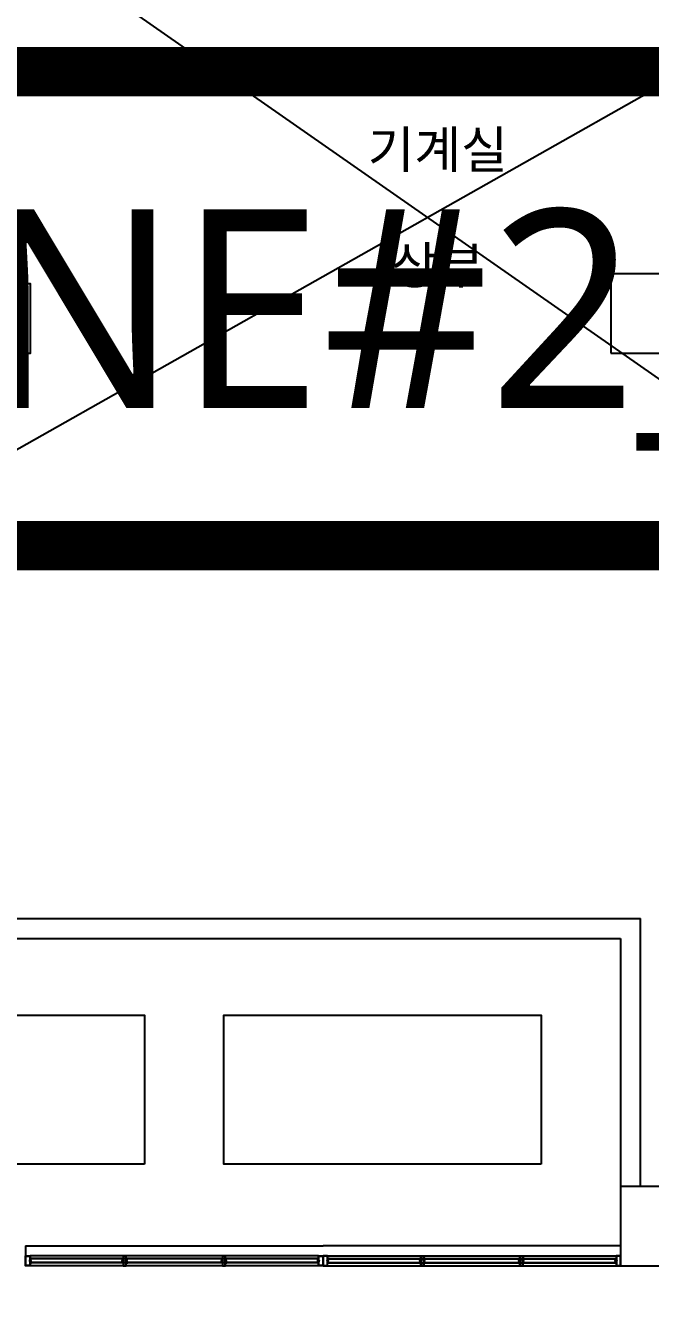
# Model space of a CAD drawing. Header units: millimetres. Extents: x -105683 to 94728, y -31127 to 151123.
# Drawn here: x 61175 to 67475, y 46995 to 59899 of the extents above; entities that cross this region are included whole.
import ezdxf
from ezdxf.enums import TextEntityAlignment as Align

# ---------------------------------------------------------------- set-up
doc = ezdxf.new("R2010")
doc.units = ezdxf.units.MM
doc.linetypes.add('HIDDEN', pattern=[9.525, 6.35, -3.175])
doc.layers.add('e-plan', color=9, linetype='Continuous')
doc.layers.add('구역', color=5, linetype='Continuous')
doc.styles.add('xr_plan$0$USUN', font='malgun_0.ttf')
doc.styles.add('Xref-지하1층$0$USUN', font='malgun_0.ttf')

# ---------------------------------------------------------------- blocks, each defined once
blk = doc.blocks.new('Xref-지하1층')
at = {"layer": 'e-plan'}
for p, q in [((84200, 78600), (56250, 62800)), ((56250, 78600), (83600, 59500)), ((64700, 59500), (64700, 59300)), ((70700, 59500), (70700, 59300)), ((67655, 59400), (64745, 59400)), ((67640, 59372), (64745, 59372)), ((64760, 59372), (64745, 59372)), ((64745, 59372), (64745, 59370)), ((64760, 59372), (64745, 59372)), ((64745, 59372), (64745, 59370)), ((64747, 59370), (64745, 59370)), ((64747, 59370), (64745, 59370)), ((67640, 59368), (64745, 59368)), ((64750, 59371), (64747, 59371)), ((64747, 59371), (64747, 59370)), ((64750, 59371), (64747, 59371)), ((64747, 59371), (64747, 59370)), ((64750, 59329), (64750, 59371)), ((64750, 59329), (64750, 59371)), ((64758, 59371), (64752, 59371)), ((64752, 59329), (64752, 59371)), ((64758, 59371), (64752, 59371)), ((64752, 59329), (64752, 59371)), ((64758, 59368), (64758, 59371)), ((64758, 59368), (64758, 59371)), ((64758, 59368), (64760, 59368)), ((64758, 59368), (64760, 59368)), ((64760, 59368), (64760, 59372)), ((64760, 59368), (64760, 59372)), ((65670, 59368), (65670, 59372)), ((65670, 59372), (65685, 59372)), ((65670, 59368), (65670, 59372)), ((65670, 59372), (65685, 59372)), ((65672, 59368), (65670, 59368)), ((65672, 59368), (65670, 59368)), ((65672, 59371), (65678, 59371)), ((65672, 59368), (65672, 59371)), ((65672, 59371), (65678, 59371)), ((65672, 59368), (65672, 59371)), ((65678, 59329), (65678, 59371)), ((65678, 59329), (65678, 59371)), ((65680, 59371), (65683, 59371)), ((65680, 59329), (65680, 59371)), ((65680, 59371), (65683, 59371)), ((65680, 59329), (65680, 59371)), ((65683, 59371), (65683, 59370)), ((65683, 59371), (65683, 59370)), ((65683, 59370), (65685, 59370)), ((65683, 59370), (65685, 59370)), ((65685, 59372), (65685, 59370)), ((65685, 59372), (65685, 59370)), ((65730, 59372), (65715, 59372)), ((65715, 59372), (65715, 59370)), ((65715, 59372), (65715, 59370)), ((65730, 59372), (65715, 59372)), ((65717, 59370), (65715, 59370)), ((65717, 59370), (65715, 59370)), ((65720, 59371), (65717, 59371)), ((65717, 59371), (65717, 59370)), ((65720, 59371), (65717, 59371)), ((65717, 59371), (65717, 59370)), ((65720, 59329), (65720, 59371)), ((65720, 59329), (65720, 59371)), ((65728, 59371), (65722, 59371)), ((65722, 59329), (65722, 59371)), ((65728, 59371), (65722, 59371)), ((65722, 59329), (65722, 59371)), ((65728, 59368), (65728, 59371)), ((65728, 59368), (65728, 59371)), ((65728, 59368), (65730, 59368)), ((65728, 59368), (65730, 59368)), ((65730, 59368), (65730, 59372)), ((65730, 59368), (65730, 59372)), ((66670, 59368), (66670, 59372)), ((66670, 59372), (66685, 59372)), ((66670, 59368), (66670, 59372)), ((66670, 59372), (66685, 59372)), ((66672, 59368), (66670, 59368)), ((66672, 59368), (66670, 59368)), ((66672, 59371), (66678, 59371)), ((66672, 59368), (66672, 59371)), ((66672, 59371), (66678, 59371)), ((66672, 59368), (66672, 59371)), ((66678, 59329), (66678, 59371)), ((66678, 59329), (66678, 59371)), ((66680, 59371), (66683, 59371)), ((66680, 59329), (66680, 59371)), ((66680, 59371), (66683, 59371)), ((66680, 59329), (66680, 59371)), ((66683, 59371), (66683, 59370)), ((66683, 59371), (66683, 59370)), ((66683, 59370), (66685, 59370)), ((66683, 59370), (66685, 59370)), ((66685, 59372), (66685, 59370)), ((66685, 59372), (66685, 59370)), ((66730, 59372), (66715, 59372)), ((66715, 59372), (66715, 59370)), ((66715, 59372), (66715, 59370)), ((66730, 59372), (66715, 59372)), ((66717, 59370), (66715, 59370)), ((66717, 59370), (66715, 59370)), ((66720, 59371), (66717, 59371)), ((66717, 59371), (66717, 59370)), ((66720, 59371), (66717, 59371)), ((66717, 59371), (66717, 59370)), ((66720, 59329), (66720, 59371)), ((66720, 59329), (66720, 59371)), ((66728, 59371), (66722, 59371)), ((66722, 59329), (66722, 59371)), ((66728, 59371), (66722, 59371)), ((66722, 59329), (66722, 59371)), ((66728, 59368), (66728, 59371)), ((66728, 59368), (66728, 59371)), ((66728, 59368), (66730, 59368)), ((66728, 59368), (66730, 59368)), ((66730, 59368), (66730, 59372)), ((66730, 59368), (66730, 59372)), ((67640, 59368), (67640, 59372)), ((67640, 59372), (67655, 59372)), ((67640, 59368), (67640, 59372)), ((67640, 59372), (67655, 59372)), ((67642, 59368), (67640, 59368)), ((67642, 59368), (67640, 59368)), ((67642, 59371), (67648, 59371)), ((67642, 59368), (67642, 59371)), ((67642, 59371), (67648, 59371)), ((67642, 59368), (67642, 59371)), ((67648, 59329), (67648, 59371)), ((67648, 59329), (67648, 59371)), ((67650, 59371), (67653, 59371)), ((67650, 59329), (67650, 59371)), ((67650, 59371), (67653, 59371)), ((67650, 59329), (67650, 59371)), ((67653, 59371), (67653, 59370)), ((67653, 59371), (67653, 59370)), ((67653, 59370), (67655, 59370)), ((67653, 59370), (67655, 59370)), ((67655, 59400), (67700, 59400)), ((67655, 59372), (67655, 59370)), ((67655, 59372), (67655, 59370)), ((67657, 59398), (67698, 59398)), ((67745, 59400), (67700, 59400)), ((67743, 59398), (67702, 59398)), ((67745, 59400), (70655, 59400)), ((67760, 59372), (67745, 59372)), ((67745, 59372), (67745, 59370)), ((67760, 59372), (67745, 59372)), ((67745, 59372), (67745, 59370)), ((67747, 59370), (67745, 59370)), ((67747, 59370), (67745, 59370)), ((67750, 59371), (67747, 59371)), ((67747, 59371), (67747, 59370)), ((67750, 59371), (67747, 59371)), ((67747, 59371), (67747, 59370)), ((67750, 59329), (67750, 59371)), ((67750, 59329), (67750, 59371)), ((67758, 59371), (67752, 59371)), ((67752, 59329), (67752, 59371)), ((67758, 59371), (67752, 59371)), ((67752, 59329), (67752, 59371)), ((67758, 59368), (67758, 59371)), ((67758, 59368), (67758, 59371)), ((67758, 59368), (67760, 59368)), ((67758, 59368), (67760, 59368)), ((67760, 59368), (67760, 59372)), ((67760, 59368), (67760, 59372)), ((67760, 59372), (70655, 59372)), ((67760, 59368), (70655, 59368)), ((68670, 59372), (68685, 59372)), ((68670, 59368), (68670, 59372)), ((68670, 59368), (68670, 59372)), ((68670, 59372), (68685, 59372)), ((68672, 59368), (68670, 59368)), ((68672, 59368), (68670, 59368)), ((68672, 59371), (68678, 59371)), ((68672, 59368), (68672, 59371)), ((68672, 59371), (68678, 59371)), ((68672, 59368), (68672, 59371)), ((68678, 59329), (68678, 59371)), ((68678, 59329), (68678, 59371)), ((68680, 59371), (68683, 59371)), ((68680, 59329), (68680, 59371)), ((68680, 59371), (68683, 59371)), ((68680, 59329), (68680, 59371)), ((68683, 59371), (68683, 59370)), ((68683, 59371), (68683, 59370)), ((68683, 59370), (68685, 59370)), ((68683, 59370), (68685, 59370)), ((68685, 59372), (68685, 59370)), ((68685, 59372), (68685, 59370)), ((68730, 59372), (68715, 59372)), ((68715, 59372), (68715, 59370)), ((68730, 59372), (68715, 59372)), ((68715, 59372), (68715, 59370)), ((68717, 59370), (68715, 59370)), ((68717, 59370), (68715, 59370)), ((68720, 59371), (68717, 59371)), ((68717, 59371), (68717, 59370)), ((68720, 59371), (68717, 59371)), ((68717, 59371), (68717, 59370)), ((68720, 59329), (68720, 59371)), ((68720, 59329), (68720, 59371)), ((68728, 59371), (68722, 59371)), ((68722, 59329), (68722, 59371)), ((68728, 59371), (68722, 59371)), ((68722, 59329), (68722, 59371)), ((68728, 59368), (68728, 59371)), ((68728, 59368), (68728, 59371)), ((68728, 59368), (68730, 59368)), ((68728, 59368), (68730, 59368)), ((68730, 59368), (68730, 59372)), ((68730, 59368), (68730, 59372)), ((69670, 59372), (69685, 59372)), ((69670, 59368), (69670, 59372)), ((69670, 59368), (69670, 59372)), ((69670, 59372), (69685, 59372)), ((69672, 59368), (69670, 59368)), ((69672, 59368), (69670, 59368)), ((69672, 59371), (69678, 59371)), ((69672, 59368), (69672, 59371)), ((69672, 59371), (69678, 59371)), ((69672, 59368), (69672, 59371)), ((69678, 59329), (69678, 59371)), ((69678, 59329), (69678, 59371)), ((69680, 59371), (69683, 59371)), ((69680, 59329), (69680, 59371)), ((69680, 59371), (69683, 59371)), ((69680, 59329), (69680, 59371)), ((69683, 59371), (69683, 59370)), ((69683, 59371), (69683, 59370)), ((69683, 59370), (69685, 59370)), ((69683, 59370), (69685, 59370)), ((69685, 59372), (69685, 59370)), ((69685, 59372), (69685, 59370)), ((69730, 59372), (69715, 59372)), ((69715, 59372), (69715, 59370)), ((69730, 59372), (69715, 59372)), ((69715, 59372), (69715, 59370)), ((69717, 59370), (69715, 59370)), ((69717, 59370), (69715, 59370)), ((69720, 59371), (69717, 59371)), ((69717, 59371), (69717, 59370)), ((69720, 59371), (69717, 59371)), ((69717, 59371), (69717, 59370)), ((69720, 59329), (69720, 59371)), ((69720, 59329), (69720, 59371)), ((69728, 59371), (69722, 59371)), ((69722, 59329), (69722, 59371)), ((69728, 59371), (69722, 59371)), ((69722, 59329), (69722, 59371)), ((69728, 59368), (69728, 59371)), ((69728, 59368), (69728, 59371)), ((69728, 59368), (69730, 59368)), ((69728, 59368), (69730, 59368)), ((69730, 59368), (69730, 59372)), ((69730, 59368), (69730, 59372)), ((70640, 59368), (70640, 59372)), ((70640, 59372), (70655, 59372)), ((70640, 59368), (70640, 59372)), ((70640, 59372), (70655, 59372)), ((70642, 59368), (70640, 59368)), ((70642, 59368), (70640, 59368)), ((70642, 59371), (70648, 59371)), ((70642, 59368), (70642, 59371)), ((70642, 59371), (70648, 59371)), ((70642, 59368), (70642, 59371)), ((70648, 59329), (70648, 59371)), ((70648, 59329), (70648, 59371)), ((70650, 59371), (70653, 59371)), ((70650, 59329), (70650, 59371)), ((70650, 59371), (70653, 59371)), ((70650, 59329), (70650, 59371)), ((70653, 59371), (70653, 59370)), ((70653, 59371), (70653, 59370)), ((70653, 59370), (70655, 59370)), ((70653, 59370), (70655, 59370)), ((70655, 59372), (70655, 59370)), ((70655, 59372), (70655, 59370)), ((64758, 59350), (64734, 59350)), ((64758, 59350), (64734, 59350)), ((64740, 59352), (64739, 59352)), ((64739, 59352), (64739, 59351)), ((64740, 59352), (64739, 59352)), ((64739, 59352), (64739, 59351)), ((64739, 59351), (64739, 59351)), ((64739, 59351), (64739, 59351)), ((64739, 59350), (64739, 59349)), ((64739, 59350), (64739, 59349)), ((64739, 59349), (64739, 59349)), ((64739, 59349), (64739, 59349)), ((64740, 59348), (64739, 59348)), ((64740, 59348), (64739, 59348)), ((64740, 59352), (64741, 59352)), ((64740, 59352), (64740, 59351)), ((64740, 59352), (64741, 59352)), ((64740, 59352), (64740, 59351)), ((64740, 59351), (64741, 59351)), ((64740, 59351), (64741, 59351)), ((64740, 59349), (64741, 59349)), ((64740, 59349), (64740, 59348)), ((64740, 59349), (64741, 59349)), ((64740, 59349), (64740, 59348)), ((64740, 59348), (64741, 59348)), ((64740, 59348), (64741, 59348)), ((64742, 59352), (64745, 59352)), ((64742, 59352), (64745, 59352)), ((64742, 59351), (64745, 59351)), ((64742, 59351), (64745, 59351)), ((64742, 59349), (64745, 59349)), ((64742, 59349), (64745, 59349)), ((64742, 59348), (64745, 59348)), ((64742, 59348), (64745, 59348)), ((67640, 59332), (64745, 59332)), ((64745, 59330), (64745, 59328)), ((64747, 59330), (64745, 59330)), ((64745, 59330), (64745, 59328)), ((64747, 59330), (64745, 59330)), ((67640, 59328), (64745, 59328)), ((64745, 59328), (64760, 59328)), ((64745, 59328), (64760, 59328)), ((67655, 59300), (64745, 59300)), ((64747, 59352), (64749, 59352)), ((64747, 59352), (64749, 59352)), ((64747, 59351), (64749, 59351)), ((64747, 59351), (64749, 59351)), ((64747, 59349), (64749, 59349)), ((64747, 59349), (64749, 59349)), ((64747, 59348), (64749, 59348)), ((64747, 59348), (64749, 59348)), ((64747, 59330), (64747, 59329)), ((64747, 59330), (64747, 59329)), ((64747, 59329), (64750, 59329)), ((64747, 59329), (64750, 59329)), ((64751, 59352), (64752, 59352)), ((64751, 59352), (64752, 59352)), ((64751, 59351), (64752, 59351)), ((64751, 59351), (64752, 59351)), ((64751, 59349), (64752, 59349)), ((64751, 59349), (64752, 59349)), ((64751, 59348), (64752, 59348)), ((64751, 59348), (64752, 59348)), ((64752, 59346), (64752, 59354)), ((64752, 59354), (64753, 59354)), ((64752, 59346), (64752, 59354)), ((64752, 59354), (64753, 59354)), ((64753, 59346), (64752, 59346)), ((64753, 59346), (64752, 59346)), ((64752, 59329), (64758, 59329)), ((64752, 59329), (64758, 59329)), ((64754, 59354), (64753, 59354)), ((64754, 59354), (64753, 59354)), ((64753, 59350), (64754, 59351)), ((64753, 59350), (64754, 59351)), ((64753, 59350), (64753, 59350)), ((64753, 59350), (64754, 59349)), ((64753, 59350), (64753, 59350)), ((64753, 59350), (64754, 59349)), ((64753, 59346), (64754, 59346)), ((64753, 59346), (64754, 59346)), ((64755, 59353), (64754, 59354)), ((64755, 59353), (64754, 59354)), ((64754, 59351), (64755, 59352)), ((64754, 59351), (64755, 59352)), ((64754, 59349), (64755, 59349)), ((64754, 59349), (64755, 59349)), ((64754, 59346), (64755, 59347)), ((64754, 59346), (64755, 59347)), ((64755, 59351), (64755, 59353)), ((64755, 59353), (64755, 59353)), ((64755, 59352), (64755, 59353)), ((64755, 59351), (64755, 59353)), ((64755, 59353), (64755, 59353)), ((64755, 59352), (64755, 59353)), ((64755, 59349), (64755, 59351)), ((64755, 59349), (64755, 59351)), ((64755, 59348), (64755, 59349)), ((64755, 59349), (64755, 59348)), ((64755, 59348), (64755, 59349)), ((64755, 59349), (64755, 59348)), ((64755, 59347), (64755, 59348)), ((64755, 59347), (64755, 59348)), ((64758, 59329), (64758, 59332)), ((64758, 59332), (64760, 59332)), ((64758, 59329), (64758, 59332)), ((64758, 59332), (64760, 59332)), ((64760, 59328), (64760, 59332)), ((64760, 59328), (64760, 59332)), ((65670, 59328), (65670, 59332)), ((65672, 59332), (65670, 59332)), ((65670, 59328), (65670, 59332)), ((65672, 59332), (65670, 59332)), ((65685, 59328), (65670, 59328)), ((65685, 59328), (65670, 59328)), ((65672, 59350), (65696, 59350)), ((65672, 59350), (65696, 59350)), ((65672, 59329), (65672, 59332)), ((65672, 59329), (65672, 59332)), ((65678, 59329), (65672, 59329)), ((65678, 59329), (65672, 59329)), ((65675, 59353), (65676, 59354)), ((65675, 59353), (65676, 59354)), ((65675, 59351), (65675, 59353)), ((65675, 59353), (65675, 59353)), ((65675, 59352), (65675, 59353)), ((65675, 59351), (65675, 59353)), ((65675, 59353), (65675, 59353)), ((65675, 59352), (65675, 59353)), ((65676, 59351), (65675, 59352)), ((65676, 59351), (65675, 59352)), ((65675, 59349), (65675, 59351)), ((65675, 59349), (65675, 59351)), ((65675, 59348), (65675, 59349)), ((65676, 59349), (65675, 59349)), ((65675, 59349), (65675, 59348)), ((65675, 59348), (65675, 59349)), ((65676, 59349), (65675, 59349)), ((65675, 59349), (65675, 59348)), ((65675, 59347), (65675, 59348)), ((65675, 59347), (65675, 59348)), ((65676, 59346), (65675, 59347)), ((65676, 59346), (65675, 59347)), ((65676, 59354), (65677, 59354)), ((65676, 59354), (65677, 59354)), ((65677, 59350), (65676, 59351)), ((65677, 59350), (65676, 59351)), ((65677, 59350), (65676, 59349)), ((65677, 59350), (65676, 59349)), ((65677, 59346), (65676, 59346)), ((65677, 59346), (65676, 59346)), ((65678, 59354), (65677, 59354)), ((65678, 59354), (65677, 59354)), ((65677, 59350), (65677, 59350)), ((65677, 59350), (65677, 59350)), ((65677, 59346), (65678, 59346)), ((65677, 59346), (65678, 59346)), ((65678, 59346), (65678, 59354)), ((65678, 59346), (65678, 59354)), ((65679, 59352), (65678, 59352)), ((65679, 59352), (65678, 59352)), ((65679, 59351), (65678, 59351)), ((65679, 59351), (65678, 59351)), ((65679, 59349), (65678, 59349)), ((65679, 59349), (65678, 59349)), ((65679, 59348), (65678, 59348)), ((65679, 59348), (65678, 59348)), ((65683, 59329), (65680, 59329)), ((65683, 59329), (65680, 59329)), ((65683, 59352), (65681, 59352)), ((65683, 59352), (65681, 59352)), ((65683, 59351), (65681, 59351)), ((65683, 59351), (65681, 59351)), ((65683, 59349), (65681, 59349)), ((65683, 59349), (65681, 59349)), ((65683, 59348), (65681, 59348)), ((65683, 59348), (65681, 59348)), ((65683, 59330), (65683, 59329)), ((65683, 59330), (65685, 59330)), ((65683, 59330), (65683, 59329)), ((65683, 59330), (65685, 59330)), ((65688, 59352), (65685, 59352)), ((65688, 59352), (65685, 59352)), ((65688, 59351), (65685, 59351)), ((65688, 59351), (65685, 59351)), ((65688, 59349), (65685, 59349)), ((65688, 59349), (65685, 59349)), ((65688, 59348), (65685, 59348)), ((65688, 59348), (65685, 59348)), ((65685, 59330), (65685, 59328)), ((65685, 59330), (65685, 59328)), ((65690, 59352), (65689, 59352)), ((65690, 59352), (65689, 59352)), ((65690, 59351), (65689, 59351)), ((65690, 59351), (65689, 59351)), ((65690, 59349), (65689, 59349)), ((65690, 59349), (65689, 59349)), ((65690, 59348), (65689, 59348)), ((65690, 59348), (65689, 59348)), ((65690, 59352), (65690, 59351)), ((65690, 59352), (65691, 59352)), ((65690, 59352), (65690, 59351)), ((65690, 59352), (65691, 59352)), ((65690, 59349), (65690, 59348)), ((65690, 59349), (65690, 59348)), ((65690, 59348), (65691, 59348)), ((65690, 59348), (65691, 59348)), ((65691, 59352), (65691, 59351)), ((65691, 59352), (65691, 59351)), ((65691, 59351), (65691, 59351)), ((65691, 59351), (65691, 59351)), ((65691, 59350), (65691, 59349)), ((65691, 59350), (65691, 59349)), ((65691, 59349), (65691, 59349)), ((65691, 59349), (65691, 59349)), ((65728, 59350), (65704, 59350)), ((65728, 59350), (65704, 59350)), ((65710, 59352), (65709, 59352)), ((65709, 59352), (65709, 59351)), ((65710, 59352), (65709, 59352)), ((65709, 59352), (65709, 59351)), ((65709, 59351), (65709, 59351)), ((65709, 59351), (65709, 59351)), ((65709, 59350), (65709, 59349)), ((65709, 59350), (65709, 59349)), ((65709, 59349), (65709, 59349)), ((65709, 59349), (65709, 59349)), ((65710, 59348), (65709, 59348)), ((65710, 59348), (65709, 59348)), ((65710, 59352), (65711, 59352)), ((65710, 59352), (65710, 59351)), ((65710, 59352), (65711, 59352)), ((65710, 59352), (65710, 59351)), ((65710, 59351), (65711, 59351)), ((65710, 59351), (65711, 59351)), ((65710, 59349), (65711, 59349)), ((65710, 59349), (65710, 59348)), ((65710, 59349), (65711, 59349)), ((65710, 59349), (65710, 59348)), ((65710, 59348), (65711, 59348)), ((65710, 59348), (65711, 59348)), ((65712, 59352), (65715, 59352)), ((65712, 59352), (65715, 59352)), ((65712, 59351), (65715, 59351)), ((65712, 59351), (65715, 59351)), ((65712, 59349), (65715, 59349)), ((65712, 59349), (65715, 59349)), ((65712, 59348), (65715, 59348)), ((65712, 59348), (65715, 59348)), ((65715, 59330), (65715, 59328)), ((65717, 59330), (65715, 59330)), ((65715, 59330), (65715, 59328)), ((65717, 59330), (65715, 59330)), ((65715, 59328), (65730, 59328)), ((65715, 59328), (65730, 59328)), ((65717, 59352), (65719, 59352)), ((65717, 59352), (65719, 59352)), ((65717, 59351), (65719, 59351)), ((65717, 59351), (65719, 59351)), ((65717, 59349), (65719, 59349)), ((65717, 59349), (65719, 59349)), ((65717, 59348), (65719, 59348)), ((65717, 59348), (65719, 59348)), ((65717, 59330), (65717, 59329)), ((65717, 59330), (65717, 59329)), ((65717, 59329), (65720, 59329)), ((65717, 59329), (65720, 59329)), ((65721, 59352), (65722, 59352)), ((65721, 59352), (65722, 59352)), ((65721, 59351), (65722, 59351)), ((65721, 59351), (65722, 59351)), ((65721, 59349), (65722, 59349)), ((65721, 59349), (65722, 59349)), ((65721, 59348), (65722, 59348)), ((65721, 59348), (65722, 59348)), ((65722, 59346), (65722, 59354)), ((65722, 59354), (65723, 59354)), ((65722, 59346), (65722, 59354)), ((65722, 59354), (65723, 59354)), ((65723, 59346), (65722, 59346)), ((65723, 59346), (65722, 59346)), ((65722, 59329), (65728, 59329)), ((65722, 59329), (65728, 59329)), ((65724, 59354), (65723, 59354)), ((65724, 59354), (65723, 59354)), ((65723, 59350), (65724, 59351)), ((65723, 59350), (65724, 59351)), ((65723, 59350), (65723, 59350)), ((65723, 59350), (65724, 59349)), ((65723, 59350), (65723, 59350)), ((65723, 59350), (65724, 59349)), ((65723, 59346), (65724, 59346)), ((65723, 59346), (65724, 59346)), ((65725, 59353), (65724, 59354)), ((65725, 59353), (65724, 59354)), ((65724, 59351), (65725, 59352)), ((65724, 59351), (65725, 59352)), ((65724, 59349), (65725, 59349)), ((65724, 59349), (65725, 59349)), ((65724, 59346), (65725, 59347)), ((65724, 59346), (65725, 59347)), ((65725, 59351), (65725, 59353)), ((65725, 59353), (65725, 59353)), ((65725, 59352), (65725, 59353)), ((65725, 59351), (65725, 59353)), ((65725, 59353), (65725, 59353)), ((65725, 59352), (65725, 59353)), ((65725, 59349), (65725, 59351)), ((65725, 59349), (65725, 59351)), ((65725, 59348), (65725, 59349)), ((65725, 59349), (65725, 59348)), ((65725, 59348), (65725, 59349)), ((65725, 59349), (65725, 59348)), ((65725, 59347), (65725, 59348)), ((65725, 59347), (65725, 59348)), ((65728, 59329), (65728, 59332)), ((65728, 59332), (65730, 59332)), ((65728, 59329), (65728, 59332)), ((65728, 59332), (65730, 59332)), ((65730, 59328), (65730, 59332)), ((65730, 59328), (65730, 59332)), ((66670, 59328), (66670, 59332)), ((66672, 59332), (66670, 59332)), ((66670, 59328), (66670, 59332)), ((66672, 59332), (66670, 59332)), ((66685, 59328), (66670, 59328)), ((66685, 59328), (66670, 59328)), ((66672, 59350), (66696, 59350)), ((66672, 59350), (66696, 59350)), ((66672, 59329), (66672, 59332)), ((66672, 59329), (66672, 59332)), ((66678, 59329), (66672, 59329)), ((66678, 59329), (66672, 59329)), ((66675, 59353), (66676, 59354)), ((66675, 59353), (66676, 59354)), ((66675, 59351), (66675, 59353)), ((66675, 59353), (66675, 59353)), ((66675, 59352), (66675, 59353)), ((66675, 59351), (66675, 59353)), ((66675, 59353), (66675, 59353)), ((66675, 59352), (66675, 59353)), ((66676, 59351), (66675, 59352)), ((66676, 59351), (66675, 59352)), ((66675, 59349), (66675, 59351)), ((66675, 59349), (66675, 59351)), ((66675, 59348), (66675, 59349)), ((66676, 59349), (66675, 59349)), ((66675, 59349), (66675, 59348)), ((66675, 59348), (66675, 59349)), ((66676, 59349), (66675, 59349)), ((66675, 59349), (66675, 59348)), ((66675, 59347), (66675, 59348)), ((66675, 59347), (66675, 59348)), ((66676, 59346), (66675, 59347)), ((66676, 59346), (66675, 59347)), ((66676, 59354), (66677, 59354)), ((66676, 59354), (66677, 59354)), ((66677, 59350), (66676, 59351)), ((66677, 59350), (66676, 59351)), ((66677, 59350), (66676, 59349)), ((66677, 59350), (66676, 59349)), ((66677, 59346), (66676, 59346)), ((66677, 59346), (66676, 59346)), ((66678, 59354), (66677, 59354)), ((66678, 59354), (66677, 59354)), ((66677, 59350), (66677, 59350)), ((66677, 59350), (66677, 59350)), ((66677, 59346), (66678, 59346)), ((66677, 59346), (66678, 59346)), ((66678, 59346), (66678, 59354)), ((66678, 59346), (66678, 59354)), ((66679, 59352), (66678, 59352)), ((66679, 59352), (66678, 59352)), ((66679, 59351), (66678, 59351)), ((66679, 59351), (66678, 59351)), ((66679, 59349), (66678, 59349)), ((66679, 59349), (66678, 59349)), ((66679, 59348), (66678, 59348)), ((66679, 59348), (66678, 59348)), ((66683, 59329), (66680, 59329)), ((66683, 59329), (66680, 59329)), ((66683, 59352), (66681, 59352)), ((66683, 59352), (66681, 59352)), ((66683, 59351), (66681, 59351)), ((66683, 59351), (66681, 59351)), ((66683, 59349), (66681, 59349)), ((66683, 59349), (66681, 59349)), ((66683, 59348), (66681, 59348)), ((66683, 59348), (66681, 59348)), ((66683, 59330), (66683, 59329)), ((66683, 59330), (66685, 59330)), ((66683, 59330), (66683, 59329)), ((66683, 59330), (66685, 59330)), ((66688, 59352), (66685, 59352)), ((66688, 59352), (66685, 59352)), ((66688, 59351), (66685, 59351)), ((66688, 59351), (66685, 59351)), ((66688, 59349), (66685, 59349)), ((66688, 59349), (66685, 59349)), ((66688, 59348), (66685, 59348)), ((66688, 59348), (66685, 59348)), ((66685, 59330), (66685, 59328)), ((66685, 59330), (66685, 59328)), ((66690, 59352), (66689, 59352)), ((66690, 59352), (66689, 59352)), ((66690, 59351), (66689, 59351)), ((66690, 59351), (66689, 59351)), ((66690, 59349), (66689, 59349)), ((66690, 59349), (66689, 59349)), ((66690, 59348), (66689, 59348)), ((66690, 59348), (66689, 59348)), ((66690, 59352), (66690, 59351)), ((66690, 59352), (66691, 59352)), ((66690, 59352), (66690, 59351)), ((66690, 59352), (66691, 59352)), ((66690, 59349), (66690, 59348)), ((66690, 59349), (66690, 59348)), ((66690, 59348), (66691, 59348)), ((66690, 59348), (66691, 59348)), ((66691, 59352), (66691, 59351)), ((66691, 59352), (66691, 59351)), ((66691, 59351), (66691, 59351)), ((66691, 59351), (66691, 59351)), ((66691, 59350), (66691, 59349)), ((66691, 59350), (66691, 59349)), ((66691, 59349), (66691, 59349)), ((66691, 59349), (66691, 59349)), ((66728, 59350), (66704, 59350)), ((66728, 59350), (66704, 59350)), ((66710, 59352), (66709, 59352)), ((66709, 59352), (66709, 59351)), ((66710, 59352), (66709, 59352)), ((66709, 59352), (66709, 59351)), ((66709, 59351), (66709, 59351)), ((66709, 59351), (66709, 59351)), ((66709, 59350), (66709, 59349)), ((66709, 59350), (66709, 59349)), ((66709, 59349), (66709, 59349)), ((66709, 59349), (66709, 59349)), ((66710, 59348), (66709, 59348)), ((66710, 59348), (66709, 59348)), ((66710, 59352), (66711, 59352)), ((66710, 59352), (66710, 59351)), ((66710, 59352), (66711, 59352)), ((66710, 59352), (66710, 59351)), ((66710, 59351), (66711, 59351)), ((66710, 59351), (66711, 59351)), ((66710, 59349), (66711, 59349)), ((66710, 59349), (66710, 59348)), ((66710, 59349), (66711, 59349)), ((66710, 59349), (66710, 59348)), ((66710, 59348), (66711, 59348)), ((66710, 59348), (66711, 59348)), ((66712, 59352), (66715, 59352)), ((66712, 59352), (66715, 59352)), ((66712, 59351), (66715, 59351)), ((66712, 59351), (66715, 59351)), ((66712, 59349), (66715, 59349)), ((66712, 59349), (66715, 59349)), ((66712, 59348), (66715, 59348)), ((66712, 59348), (66715, 59348)), ((66715, 59330), (66715, 59328)), ((66717, 59330), (66715, 59330)), ((66715, 59330), (66715, 59328)), ((66717, 59330), (66715, 59330)), ((66715, 59328), (66730, 59328)), ((66715, 59328), (66730, 59328)), ((66717, 59352), (66719, 59352)), ((66717, 59352), (66719, 59352)), ((66717, 59351), (66719, 59351)), ((66717, 59351), (66719, 59351)), ((66717, 59349), (66719, 59349)), ((66717, 59349), (66719, 59349)), ((66717, 59348), (66719, 59348)), ((66717, 59348), (66719, 59348)), ((66717, 59330), (66717, 59329)), ((66717, 59330), (66717, 59329)), ((66717, 59329), (66720, 59329)), ((66717, 59329), (66720, 59329)), ((66721, 59352), (66722, 59352)), ((66721, 59352), (66722, 59352)), ((66721, 59351), (66722, 59351)), ((66721, 59351), (66722, 59351)), ((66721, 59349), (66722, 59349)), ((66721, 59349), (66722, 59349)), ((66721, 59348), (66722, 59348)), ((66721, 59348), (66722, 59348)), ((66722, 59346), (66722, 59354)), ((66722, 59354), (66723, 59354)), ((66722, 59346), (66722, 59354)), ((66722, 59354), (66723, 59354)), ((66723, 59346), (66722, 59346)), ((66723, 59346), (66722, 59346)), ((66722, 59329), (66728, 59329)), ((66722, 59329), (66728, 59329)), ((66724, 59354), (66723, 59354)), ((66724, 59354), (66723, 59354)), ((66723, 59350), (66724, 59351)), ((66723, 59350), (66724, 59351)), ((66723, 59350), (66723, 59350)), ((66723, 59350), (66724, 59349)), ((66723, 59350), (66723, 59350)), ((66723, 59350), (66724, 59349)), ((66723, 59346), (66724, 59346)), ((66723, 59346), (66724, 59346)), ((66725, 59353), (66724, 59354)), ((66725, 59353), (66724, 59354)), ((66724, 59351), (66725, 59352)), ((66724, 59351), (66725, 59352)), ((66724, 59349), (66725, 59349)), ((66724, 59349), (66725, 59349)), ((66724, 59346), (66725, 59347)), ((66724, 59346), (66725, 59347)), ((66725, 59351), (66725, 59353)), ((66725, 59353), (66725, 59353)), ((66725, 59352), (66725, 59353)), ((66725, 59351), (66725, 59353)), ((66725, 59353), (66725, 59353)), ((66725, 59352), (66725, 59353)), ((66725, 59349), (66725, 59351)), ((66725, 59349), (66725, 59351)), ((66725, 59348), (66725, 59349)), ((66725, 59349), (66725, 59348)), ((66725, 59348), (66725, 59349)), ((66725, 59349), (66725, 59348)), ((66725, 59347), (66725, 59348)), ((66725, 59347), (66725, 59348)), ((66728, 59329), (66728, 59332)), ((66728, 59332), (66730, 59332)), ((66728, 59329), (66728, 59332)), ((66728, 59332), (66730, 59332)), ((66730, 59328), (66730, 59332)), ((66730, 59328), (66730, 59332)), ((67640, 59328), (67640, 59332)), ((67642, 59332), (67640, 59332)), ((67640, 59328), (67640, 59332)), ((67642, 59332), (67640, 59332)), ((67655, 59328), (67640, 59328)), ((67655, 59328), (67640, 59328)), ((67642, 59350), (67666, 59350)), ((67642, 59350), (67666, 59350)), ((67642, 59329), (67642, 59332)), ((67642, 59329), (67642, 59332)), ((67648, 59329), (67642, 59329)), ((67648, 59329), (67642, 59329)), ((67645, 59353), (67646, 59354)), ((67645, 59353), (67646, 59354)), ((67645, 59351), (67645, 59353)), ((67645, 59353), (67645, 59353)), ((67645, 59352), (67645, 59353)), ((67645, 59351), (67645, 59353)), ((67645, 59353), (67645, 59353)), ((67645, 59352), (67645, 59353)), ((67646, 59351), (67645, 59352)), ((67646, 59351), (67645, 59352)), ((67645, 59349), (67645, 59351)), ((67645, 59349), (67645, 59351)), ((67645, 59348), (67645, 59349)), ((67646, 59349), (67645, 59349)), ((67645, 59349), (67645, 59348)), ((67645, 59348), (67645, 59349)), ((67646, 59349), (67645, 59349)), ((67645, 59349), (67645, 59348)), ((67645, 59347), (67645, 59348)), ((67645, 59347), (67645, 59348)), ((67646, 59346), (67645, 59347)), ((67646, 59346), (67645, 59347)), ((67646, 59354), (67647, 59354)), ((67646, 59354), (67647, 59354)), ((67647, 59350), (67646, 59351)), ((67647, 59350), (67646, 59351)), ((67647, 59350), (67646, 59349)), ((67647, 59350), (67646, 59349)), ((67647, 59346), (67646, 59346)), ((67647, 59346), (67646, 59346)), ((67648, 59354), (67647, 59354)), ((67648, 59354), (67647, 59354)), ((67647, 59350), (67647, 59350)), ((67647, 59350), (67647, 59350)), ((67647, 59346), (67648, 59346)), ((67647, 59346), (67648, 59346)), ((67648, 59346), (67648, 59354)), ((67648, 59346), (67648, 59354)), ((67649, 59352), (67648, 59352)), ((67649, 59352), (67648, 59352)), ((67649, 59351), (67648, 59351)), ((67649, 59351), (67648, 59351)), ((67649, 59349), (67648, 59349)), ((67649, 59349), (67648, 59349)), ((67649, 59348), (67648, 59348)), ((67649, 59348), (67648, 59348)), ((67653, 59329), (67650, 59329)), ((67653, 59329), (67650, 59329)), ((67653, 59352), (67651, 59352)), ((67653, 59352), (67651, 59352)), ((67653, 59351), (67651, 59351)), ((67653, 59351), (67651, 59351)), ((67653, 59349), (67651, 59349)), ((67653, 59349), (67651, 59349)), ((67653, 59348), (67651, 59348)), ((67653, 59348), (67651, 59348)), ((67653, 59330), (67653, 59329)), ((67653, 59330), (67655, 59330)), ((67653, 59330), (67653, 59329)), ((67653, 59330), (67655, 59330)), ((67658, 59352), (67655, 59352)), ((67658, 59352), (67655, 59352)), ((67658, 59351), (67655, 59351)), ((67658, 59351), (67655, 59351)), ((67658, 59349), (67655, 59349)), ((67658, 59349), (67655, 59349)), ((67658, 59348), (67655, 59348)), ((67658, 59348), (67655, 59348)), ((67655, 59330), (67655, 59328)), ((67655, 59330), (67655, 59328)), ((67698, 59302), (67657, 59302)), ((67660, 59352), (67659, 59352)), ((67660, 59352), (67659, 59352)), ((67660, 59351), (67659, 59351)), ((67660, 59351), (67659, 59351)), ((67660, 59349), (67659, 59349)), ((67660, 59349), (67659, 59349)), ((67660, 59348), (67659, 59348)), ((67660, 59348), (67659, 59348)), ((67660, 59352), (67660, 59351)), ((67660, 59352), (67661, 59352)), ((67660, 59352), (67660, 59351)), ((67660, 59352), (67661, 59352)), ((67660, 59349), (67660, 59348)), ((67660, 59349), (67660, 59348)), ((67660, 59348), (67661, 59348)), ((67660, 59348), (67661, 59348)), ((67661, 59352), (67661, 59351)), ((67661, 59352), (67661, 59351)), ((67661, 59351), (67661, 59351)), ((67661, 59351), (67661, 59351)), ((67661, 59350), (67661, 59349)), ((67661, 59350), (67661, 59349)), ((67661, 59349), (67661, 59349)), ((67661, 59349), (67661, 59349)), ((67702, 59302), (67743, 59302)), ((67758, 59350), (67734, 59350)), ((67758, 59350), (67734, 59350)), ((67740, 59352), (67739, 59352)), ((67739, 59352), (67739, 59351)), ((67740, 59352), (67739, 59352)), ((67739, 59352), (67739, 59351)), ((67739, 59351), (67739, 59351)), ((67739, 59351), (67739, 59351)), ((67739, 59350), (67739, 59349)), ((67739, 59350), (67739, 59349)), ((67739, 59349), (67739, 59349)), ((67739, 59349), (67739, 59349)), ((67740, 59348), (67739, 59348)), ((67740, 59348), (67739, 59348)), ((67740, 59352), (67741, 59352)), ((67740, 59352), (67740, 59351)), ((67740, 59352), (67741, 59352)), ((67740, 59352), (67740, 59351)), ((67740, 59351), (67741, 59351)), ((67740, 59351), (67741, 59351)), ((67740, 59349), (67741, 59349)), ((67740, 59349), (67740, 59348)), ((67740, 59349), (67741, 59349)), ((67740, 59349), (67740, 59348)), ((67740, 59348), (67741, 59348)), ((67740, 59348), (67741, 59348)), ((67742, 59352), (67745, 59352)), ((67742, 59352), (67745, 59352)), ((67742, 59351), (67745, 59351)), ((67742, 59351), (67745, 59351)), ((67742, 59349), (67745, 59349)), ((67742, 59349), (67745, 59349)), ((67742, 59348), (67745, 59348)), ((67742, 59348), (67745, 59348)), ((67745, 59330), (67745, 59328)), ((67747, 59330), (67745, 59330)), ((67745, 59330), (67745, 59328)), ((67747, 59330), (67745, 59330)), ((67745, 59328), (67760, 59328)), ((67745, 59328), (67760, 59328)), ((67745, 59300), (70655, 59300)), ((67747, 59352), (67749, 59352)), ((67747, 59352), (67749, 59352)), ((67747, 59351), (67749, 59351)), ((67747, 59351), (67749, 59351)), ((67747, 59349), (67749, 59349)), ((67747, 59349), (67749, 59349)), ((67747, 59348), (67749, 59348)), ((67747, 59348), (67749, 59348)), ((67747, 59330), (67747, 59329)), ((67747, 59330), (67747, 59329)), ((67747, 59329), (67750, 59329)), ((67747, 59329), (67750, 59329)), ((67751, 59352), (67752, 59352)), ((67751, 59352), (67752, 59352)), ((67751, 59351), (67752, 59351)), ((67751, 59351), (67752, 59351)), ((67751, 59349), (67752, 59349)), ((67751, 59349), (67752, 59349)), ((67751, 59348), (67752, 59348)), ((67751, 59348), (67752, 59348)), ((67752, 59346), (67752, 59354)), ((67752, 59354), (67753, 59354)), ((67752, 59346), (67752, 59354)), ((67752, 59354), (67753, 59354)), ((67753, 59346), (67752, 59346)), ((67753, 59346), (67752, 59346)), ((67752, 59329), (67758, 59329)), ((67752, 59329), (67758, 59329)), ((67754, 59354), (67753, 59354)), ((67754, 59354), (67753, 59354)), ((67753, 59350), (67754, 59351)), ((67753, 59350), (67754, 59351)), ((67753, 59350), (67753, 59350)), ((67753, 59350), (67754, 59349)), ((67753, 59350), (67753, 59350)), ((67753, 59350), (67754, 59349)), ((67753, 59346), (67754, 59346)), ((67753, 59346), (67754, 59346)), ((67755, 59353), (67754, 59354)), ((67755, 59353), (67754, 59354)), ((67754, 59351), (67755, 59352)), ((67754, 59351), (67755, 59352)), ((67754, 59349), (67755, 59349)), ((67754, 59349), (67755, 59349)), ((67754, 59346), (67755, 59347)), ((67754, 59346), (67755, 59347)), ((67755, 59351), (67755, 59353)), ((67755, 59353), (67755, 59353)), ((67755, 59352), (67755, 59353)), ((67755, 59351), (67755, 59353)), ((67755, 59353), (67755, 59353)), ((67755, 59352), (67755, 59353)), ((67755, 59349), (67755, 59351)), ((67755, 59349), (67755, 59351)), ((67755, 59348), (67755, 59349)), ((67755, 59349), (67755, 59348)), ((67755, 59348), (67755, 59349)), ((67755, 59349), (67755, 59348)), ((67755, 59347), (67755, 59348)), ((67755, 59347), (67755, 59348)), ((67758, 59329), (67758, 59332)), ((67758, 59332), (67760, 59332)), ((67758, 59329), (67758, 59332)), ((67758, 59332), (67760, 59332)), ((67760, 59328), (67760, 59332)), ((67760, 59328), (67760, 59332)), ((67760, 59332), (70655, 59332)), ((67760, 59328), (70655, 59328)), ((68670, 59328), (68670, 59332)), ((68672, 59332), (68670, 59332)), ((68670, 59328), (68670, 59332)), ((68672, 59332), (68670, 59332)), ((68685, 59328), (68670, 59328)), ((68685, 59328), (68670, 59328)), ((68672, 59350), (68696, 59350)), ((68672, 59350), (68696, 59350)), ((68672, 59329), (68672, 59332)), ((68672, 59329), (68672, 59332)), ((68678, 59329), (68672, 59329)), ((68678, 59329), (68672, 59329)), ((68675, 59353), (68676, 59354)), ((68675, 59353), (68676, 59354)), ((68675, 59351), (68675, 59353)), ((68675, 59353), (68675, 59353)), ((68675, 59352), (68675, 59353)), ((68675, 59351), (68675, 59353)), ((68675, 59353), (68675, 59353)), ((68675, 59352), (68675, 59353)), ((68676, 59351), (68675, 59352)), ((68676, 59351), (68675, 59352)), ((68675, 59349), (68675, 59351)), ((68675, 59349), (68675, 59351)), ((68675, 59348), (68675, 59349)), ((68676, 59349), (68675, 59349)), ((68675, 59349), (68675, 59348)), ((68675, 59348), (68675, 59349)), ((68675, 59349), (68675, 59348)), ((68676, 59349), (68675, 59349)), ((68675, 59347), (68675, 59348)), ((68675, 59347), (68675, 59348)), ((68676, 59346), (68675, 59347)), ((68676, 59346), (68675, 59347)), ((68676, 59354), (68677, 59354)), ((68676, 59354), (68677, 59354)), ((68677, 59350), (68676, 59351)), ((68677, 59350), (68676, 59351)), ((68677, 59350), (68676, 59349)), ((68677, 59350), (68676, 59349)), ((68677, 59346), (68676, 59346)), ((68677, 59346), (68676, 59346)), ((68678, 59354), (68677, 59354)), ((68678, 59354), (68677, 59354)), ((68677, 59350), (68677, 59350)), ((68677, 59350), (68677, 59350)), ((68677, 59346), (68678, 59346)), ((68677, 59346), (68678, 59346)), ((68678, 59346), (68678, 59354)), ((68678, 59346), (68678, 59354)), ((68679, 59352), (68678, 59352)), ((68679, 59352), (68678, 59352)), ((68679, 59351), (68678, 59351)), ((68679, 59351), (68678, 59351)), ((68679, 59349), (68678, 59349)), ((68679, 59349), (68678, 59349)), ((68679, 59348), (68678, 59348)), ((68679, 59348), (68678, 59348)), ((68683, 59329), (68680, 59329)), ((68683, 59329), (68680, 59329)), ((68683, 59352), (68681, 59352)), ((68683, 59352), (68681, 59352)), ((68683, 59351), (68681, 59351)), ((68683, 59351), (68681, 59351)), ((68683, 59349), (68681, 59349)), ((68683, 59349), (68681, 59349)), ((68683, 59348), (68681, 59348)), ((68683, 59348), (68681, 59348)), ((68683, 59330), (68683, 59329)), ((68683, 59330), (68685, 59330)), ((68683, 59330), (68683, 59329)), ((68683, 59330), (68685, 59330)), ((68688, 59352), (68685, 59352)), ((68688, 59352), (68685, 59352)), ((68688, 59351), (68685, 59351)), ((68688, 59351), (68685, 59351)), ((68688, 59349), (68685, 59349)), ((68688, 59349), (68685, 59349)), ((68688, 59348), (68685, 59348)), ((68688, 59348), (68685, 59348)), ((68685, 59330), (68685, 59328)), ((68685, 59330), (68685, 59328)), ((68690, 59352), (68689, 59352)), ((68690, 59352), (68689, 59352)), ((68690, 59351), (68689, 59351)), ((68690, 59351), (68689, 59351)), ((68690, 59349), (68689, 59349)), ((68690, 59349), (68689, 59349)), ((68690, 59348), (68689, 59348)), ((68690, 59348), (68689, 59348)), ((68690, 59352), (68690, 59351)), ((68690, 59352), (68691, 59352)), ((68690, 59352), (68690, 59351)), ((68690, 59352), (68691, 59352)), ((68690, 59349), (68690, 59348)), ((68690, 59349), (68690, 59348)), ((68690, 59348), (68691, 59348)), ((68690, 59348), (68691, 59348)), ((68691, 59352), (68691, 59351)), ((68691, 59352), (68691, 59351)), ((68691, 59351), (68691, 59351)), ((68691, 59351), (68691, 59351)), ((68691, 59350), (68691, 59349)), ((68691, 59350), (68691, 59349)), ((68691, 59349), (68691, 59349)), ((68691, 59349), (68691, 59349)), ((68728, 59350), (68704, 59350)), ((68728, 59350), (68704, 59350)), ((68710, 59352), (68709, 59352)), ((68709, 59352), (68709, 59351)), ((68710, 59352), (68709, 59352)), ((68709, 59352), (68709, 59351)), ((68709, 59351), (68709, 59351)), ((68709, 59351), (68709, 59351)), ((68709, 59350), (68709, 59349)), ((68709, 59350), (68709, 59349)), ((68709, 59349), (68709, 59349)), ((68709, 59349), (68709, 59349)), ((68710, 59348), (68709, 59348)), ((68710, 59348), (68709, 59348)), ((68710, 59352), (68711, 59352)), ((68710, 59352), (68710, 59351)), ((68710, 59352), (68711, 59352)), ((68710, 59352), (68710, 59351)), ((68710, 59351), (68711, 59351)), ((68710, 59351), (68711, 59351)), ((68710, 59349), (68711, 59349)), ((68710, 59349), (68710, 59348)), ((68710, 59349), (68711, 59349)), ((68710, 59349), (68710, 59348)), ((68710, 59348), (68711, 59348)), ((68710, 59348), (68711, 59348)), ((68712, 59352), (68715, 59352)), ((68712, 59352), (68715, 59352)), ((68712, 59351), (68715, 59351)), ((68712, 59351), (68715, 59351)), ((68712, 59349), (68715, 59349)), ((68712, 59349), (68715, 59349)), ((68712, 59348), (68715, 59348)), ((68712, 59348), (68715, 59348)), ((68715, 59330), (68715, 59328)), ((68717, 59330), (68715, 59330)), ((68715, 59330), (68715, 59328)), ((68717, 59330), (68715, 59330)), ((68715, 59328), (68730, 59328)), ((68715, 59328), (68730, 59328)), ((68717, 59352), (68719, 59352)), ((68717, 59352), (68719, 59352)), ((68717, 59351), (68719, 59351)), ((68717, 59351), (68719, 59351)), ((68717, 59349), (68719, 59349)), ((68717, 59349), (68719, 59349)), ((68717, 59348), (68719, 59348)), ((68717, 59348), (68719, 59348)), ((68717, 59330), (68717, 59329)), ((68717, 59330), (68717, 59329)), ((68717, 59329), (68720, 59329)), ((68717, 59329), (68720, 59329)), ((68721, 59352), (68722, 59352)), ((68721, 59352), (68722, 59352)), ((68721, 59351), (68722, 59351)), ((68721, 59351), (68722, 59351)), ((68721, 59349), (68722, 59349)), ((68721, 59349), (68722, 59349)), ((68721, 59348), (68722, 59348)), ((68721, 59348), (68722, 59348)), ((68722, 59346), (68722, 59354)), ((68722, 59354), (68723, 59354)), ((68722, 59346), (68722, 59354)), ((68722, 59354), (68723, 59354)), ((68723, 59346), (68722, 59346)), ((68723, 59346), (68722, 59346)), ((68722, 59329), (68728, 59329)), ((68722, 59329), (68728, 59329)), ((68724, 59354), (68723, 59354)), ((68724, 59354), (68723, 59354)), ((68723, 59350), (68724, 59351)), ((68723, 59350), (68724, 59351)), ((68723, 59350), (68723, 59350)), ((68723, 59350), (68724, 59349)), ((68723, 59350), (68723, 59350)), ((68723, 59350), (68724, 59349)), ((68723, 59346), (68724, 59346)), ((68723, 59346), (68724, 59346)), ((68725, 59353), (68724, 59354)), ((68725, 59353), (68724, 59354)), ((68724, 59351), (68725, 59352)), ((68724, 59351), (68725, 59352)), ((68724, 59349), (68725, 59349)), ((68724, 59349), (68725, 59349)), ((68724, 59346), (68725, 59347)), ((68724, 59346), (68725, 59347)), ((68725, 59351), (68725, 59353)), ((68725, 59353), (68725, 59353)), ((68725, 59352), (68725, 59353)), ((68725, 59351), (68725, 59353)), ((68725, 59353), (68725, 59353)), ((68725, 59352), (68725, 59353)), ((68725, 59349), (68725, 59351)), ((68725, 59349), (68725, 59351)), ((68725, 59348), (68725, 59349)), ((68725, 59349), (68725, 59348)), ((68725, 59348), (68725, 59349)), ((68725, 59349), (68725, 59348)), ((68725, 59347), (68725, 59348)), ((68725, 59347), (68725, 59348)), ((68728, 59329), (68728, 59332)), ((68728, 59332), (68730, 59332)), ((68728, 59329), (68728, 59332)), ((68728, 59332), (68730, 59332)), ((68730, 59328), (68730, 59332)), ((68730, 59328), (68730, 59332)), ((69670, 59328), (69670, 59332)), ((69672, 59332), (69670, 59332)), ((69670, 59328), (69670, 59332)), ((69672, 59332), (69670, 59332)), ((69685, 59328), (69670, 59328)), ((69685, 59328), (69670, 59328)), ((69672, 59350), (69696, 59350)), ((69672, 59350), (69696, 59350)), ((69672, 59329), (69672, 59332)), ((69672, 59329), (69672, 59332)), ((69678, 59329), (69672, 59329)), ((69678, 59329), (69672, 59329)), ((69675, 59353), (69676, 59354)), ((69675, 59353), (69676, 59354)), ((69675, 59351), (69675, 59353)), ((69675, 59353), (69675, 59353)), ((69675, 59352), (69675, 59353)), ((69675, 59351), (69675, 59353)), ((69675, 59353), (69675, 59353)), ((69675, 59352), (69675, 59353)), ((69676, 59351), (69675, 59352)), ((69676, 59351), (69675, 59352)), ((69675, 59349), (69675, 59351)), ((69675, 59349), (69675, 59351)), ((69675, 59348), (69675, 59349)), ((69676, 59349), (69675, 59349)), ((69675, 59349), (69675, 59348)), ((69675, 59348), (69675, 59349)), ((69675, 59349), (69675, 59348)), ((69676, 59349), (69675, 59349)), ((69675, 59347), (69675, 59348)), ((69675, 59347), (69675, 59348)), ((69676, 59346), (69675, 59347)), ((69676, 59346), (69675, 59347)), ((69676, 59354), (69677, 59354)), ((69676, 59354), (69677, 59354)), ((69677, 59350), (69676, 59351)), ((69677, 59350), (69676, 59351)), ((69677, 59350), (69676, 59349)), ((69677, 59350), (69676, 59349)), ((69677, 59346), (69676, 59346)), ((69677, 59346), (69676, 59346)), ((69678, 59354), (69677, 59354)), ((69678, 59354), (69677, 59354)), ((69677, 59350), (69677, 59350)), ((69677, 59350), (69677, 59350)), ((69677, 59346), (69678, 59346)), ((69677, 59346), (69678, 59346)), ((69678, 59346), (69678, 59354)), ((69678, 59346), (69678, 59354)), ((69679, 59352), (69678, 59352)), ((69679, 59352), (69678, 59352)), ((69679, 59351), (69678, 59351)), ((69679, 59351), (69678, 59351)), ((69679, 59349), (69678, 59349)), ((69679, 59349), (69678, 59349)), ((69679, 59348), (69678, 59348)), ((69679, 59348), (69678, 59348)), ((69683, 59329), (69680, 59329)), ((69683, 59329), (69680, 59329)), ((69683, 59352), (69681, 59352)), ((69683, 59352), (69681, 59352)), ((69683, 59351), (69681, 59351)), ((69683, 59351), (69681, 59351)), ((69683, 59349), (69681, 59349)), ((69683, 59349), (69681, 59349)), ((69683, 59348), (69681, 59348)), ((69683, 59348), (69681, 59348)), ((69683, 59330), (69683, 59329)), ((69683, 59330), (69685, 59330)), ((69683, 59330), (69683, 59329)), ((69683, 59330), (69685, 59330)), ((69688, 59352), (69685, 59352)), ((69688, 59352), (69685, 59352)), ((69688, 59351), (69685, 59351)), ((69688, 59351), (69685, 59351)), ((69688, 59349), (69685, 59349)), ((69688, 59349), (69685, 59349)), ((69688, 59348), (69685, 59348)), ((69688, 59348), (69685, 59348)), ((69685, 59330), (69685, 59328)), ((69685, 59330), (69685, 59328)), ((69690, 59352), (69689, 59352)), ((69690, 59352), (69689, 59352)), ((69690, 59351), (69689, 59351)), ((69690, 59351), (69689, 59351)), ((69690, 59349), (69689, 59349)), ((69690, 59349), (69689, 59349)), ((69690, 59348), (69689, 59348)), ((69690, 59348), (69689, 59348)), ((69690, 59352), (69690, 59351)), ((69690, 59352), (69691, 59352)), ((69690, 59352), (69690, 59351)), ((69690, 59352), (69691, 59352)), ((69690, 59349), (69690, 59348)), ((69690, 59349), (69690, 59348)), ((69690, 59348), (69691, 59348)), ((69690, 59348), (69691, 59348)), ((69691, 59352), (69691, 59351)), ((69691, 59352), (69691, 59351)), ((69691, 59351), (69691, 59351)), ((69691, 59351), (69691, 59351)), ((69691, 59350), (69691, 59349)), ((69691, 59350), (69691, 59349)), ((69691, 59349), (69691, 59349)), ((69691, 59349), (69691, 59349)), ((69728, 59350), (69704, 59350)), ((69728, 59350), (69704, 59350)), ((69710, 59352), (69709, 59352)), ((69709, 59352), (69709, 59351)), ((69710, 59352), (69709, 59352)), ((69709, 59352), (69709, 59351)), ((69709, 59351), (69709, 59351)), ((69709, 59351), (69709, 59351)), ((69709, 59350), (69709, 59349)), ((69709, 59350), (69709, 59349)), ((69709, 59349), (69709, 59349)), ((69709, 59349), (69709, 59349)), ((69710, 59348), (69709, 59348)), ((69710, 59348), (69709, 59348)), ((69710, 59352), (69711, 59352)), ((69710, 59352), (69710, 59351)), ((69710, 59352), (69711, 59352)), ((69710, 59352), (69710, 59351)), ((69710, 59351), (69711, 59351)), ((69710, 59351), (69711, 59351)), ((69710, 59349), (69711, 59349)), ((69710, 59349), (69710, 59348)), ((69710, 59349), (69711, 59349)), ((69710, 59349), (69710, 59348)), ((69710, 59348), (69711, 59348)), ((69710, 59348), (69711, 59348)), ((69712, 59352), (69715, 59352)), ((69712, 59352), (69715, 59352)), ((69712, 59351), (69715, 59351)), ((69712, 59351), (69715, 59351)), ((69712, 59349), (69715, 59349)), ((69712, 59349), (69715, 59349)), ((69712, 59348), (69715, 59348)), ((69712, 59348), (69715, 59348)), ((69715, 59330), (69715, 59328)), ((69717, 59330), (69715, 59330)), ((69715, 59330), (69715, 59328)), ((69717, 59330), (69715, 59330)), ((69715, 59328), (69730, 59328)), ((69715, 59328), (69730, 59328)), ((69717, 59352), (69719, 59352)), ((69717, 59352), (69719, 59352)), ((69717, 59351), (69719, 59351)), ((69717, 59351), (69719, 59351)), ((69717, 59349), (69719, 59349)), ((69717, 59349), (69719, 59349)), ((69717, 59348), (69719, 59348)), ((69717, 59348), (69719, 59348)), ((69717, 59330), (69717, 59329)), ((69717, 59330), (69717, 59329)), ((69717, 59329), (69720, 59329)), ((69717, 59329), (69720, 59329)), ((69721, 59352), (69722, 59352)), ((69721, 59352), (69722, 59352)), ((69721, 59351), (69722, 59351)), ((69721, 59351), (69722, 59351)), ((69721, 59349), (69722, 59349)), ((69721, 59349), (69722, 59349)), ((69721, 59348), (69722, 59348)), ((69721, 59348), (69722, 59348)), ((69722, 59346), (69722, 59354)), ((69722, 59354), (69723, 59354)), ((69722, 59346), (69722, 59354)), ((69722, 59354), (69723, 59354)), ((69723, 59346), (69722, 59346)), ((69723, 59346), (69722, 59346)), ((69722, 59329), (69728, 59329)), ((69722, 59329), (69728, 59329)), ((69724, 59354), (69723, 59354)), ((69724, 59354), (69723, 59354)), ((69723, 59350), (69724, 59351)), ((69723, 59350), (69724, 59351)), ((69723, 59350), (69723, 59350)), ((69723, 59350), (69724, 59349)), ((69723, 59350), (69723, 59350)), ((69723, 59350), (69724, 59349)), ((69723, 59346), (69724, 59346)), ((69723, 59346), (69724, 59346)), ((69725, 59353), (69724, 59354)), ((69725, 59353), (69724, 59354)), ((69724, 59351), (69725, 59352)), ((69724, 59351), (69725, 59352)), ((69724, 59349), (69725, 59349)), ((69724, 59349), (69725, 59349)), ((69724, 59346), (69725, 59347)), ((69724, 59346), (69725, 59347)), ((69725, 59351), (69725, 59353)), ((69725, 59353), (69725, 59353)), ((69725, 59352), (69725, 59353)), ((69725, 59351), (69725, 59353)), ((69725, 59353), (69725, 59353)), ((69725, 59352), (69725, 59353)), ((69725, 59349), (69725, 59351)), ((69725, 59349), (69725, 59351)), ((69725, 59348), (69725, 59349)), ((69725, 59349), (69725, 59348)), ((69725, 59348), (69725, 59349)), ((69725, 59349), (69725, 59348)), ((69725, 59347), (69725, 59348)), ((69725, 59347), (69725, 59348)), ((69728, 59329), (69728, 59332)), ((69728, 59332), (69730, 59332)), ((69728, 59329), (69728, 59332)), ((69728, 59332), (69730, 59332)), ((69730, 59328), (69730, 59332)), ((69730, 59328), (69730, 59332)), ((70640, 59328), (70640, 59332)), ((70642, 59332), (70640, 59332)), ((70640, 59328), (70640, 59332)), ((70642, 59332), (70640, 59332)), ((70655, 59328), (70640, 59328)), ((70655, 59328), (70640, 59328)), ((70642, 59350), (70666, 59350)), ((70642, 59350), (70666, 59350)), ((70642, 59329), (70642, 59332)), ((70642, 59329), (70642, 59332)), ((70648, 59329), (70642, 59329)), ((70648, 59329), (70642, 59329)), ((70645, 59353), (70646, 59354)), ((70645, 59353), (70646, 59354)), ((70645, 59351), (70645, 59353)), ((70645, 59353), (70645, 59353)), ((70645, 59352), (70645, 59353)), ((70645, 59351), (70645, 59353)), ((70645, 59353), (70645, 59353)), ((70645, 59352), (70645, 59353)), ((70646, 59351), (70645, 59352)), ((70646, 59351), (70645, 59352)), ((70645, 59349), (70645, 59351)), ((70645, 59349), (70645, 59351)), ((70645, 59348), (70645, 59349)), ((70646, 59349), (70645, 59349)), ((70645, 59349), (70645, 59348)), ((70645, 59348), (70645, 59349)), ((70646, 59349), (70645, 59349)), ((70645, 59349), (70645, 59348)), ((70645, 59347), (70645, 59348)), ((70645, 59347), (70645, 59348)), ((70646, 59346), (70645, 59347)), ((70646, 59346), (70645, 59347)), ((70646, 59354), (70647, 59354)), ((70646, 59354), (70647, 59354)), ((70647, 59350), (70646, 59351)), ((70647, 59350), (70646, 59351)), ((70647, 59350), (70646, 59349)), ((70647, 59350), (70646, 59349)), ((70647, 59346), (70646, 59346)), ((70647, 59346), (70646, 59346)), ((70648, 59354), (70647, 59354)), ((70648, 59354), (70647, 59354)), ((70647, 59350), (70647, 59350)), ((70647, 59350), (70647, 59350)), ((70647, 59346), (70648, 59346)), ((70647, 59346), (70648, 59346)), ((70648, 59346), (70648, 59354)), ((70648, 59346), (70648, 59354)), ((70649, 59352), (70648, 59352)), ((70649, 59352), (70648, 59352)), ((70649, 59351), (70648, 59351)), ((70649, 59351), (70648, 59351)), ((70649, 59349), (70648, 59349)), ((70649, 59349), (70648, 59349)), ((70649, 59348), (70648, 59348)), ((70649, 59348), (70648, 59348)), ((70653, 59329), (70650, 59329)), ((70653, 59329), (70650, 59329)), ((70653, 59352), (70651, 59352)), ((70653, 59352), (70651, 59352)), ((70653, 59351), (70651, 59351)), ((70653, 59351), (70651, 59351)), ((70653, 59349), (70651, 59349)), ((70653, 59349), (70651, 59349)), ((70653, 59348), (70651, 59348)), ((70653, 59348), (70651, 59348)), ((70653, 59330), (70653, 59329)), ((70653, 59330), (70655, 59330)), ((70653, 59330), (70653, 59329)), ((70653, 59330), (70655, 59330)), ((70658, 59352), (70655, 59352)), ((70658, 59352), (70655, 59352)), ((70658, 59351), (70655, 59351)), ((70658, 59351), (70655, 59351)), ((70658, 59349), (70655, 59349)), ((70658, 59349), (70655, 59349)), ((70658, 59348), (70655, 59348)), ((70658, 59348), (70655, 59348)), ((70655, 59330), (70655, 59328)), ((70655, 59330), (70655, 59328)), ((70660, 59352), (70659, 59352)), ((70660, 59352), (70659, 59352)), ((70660, 59351), (70659, 59351)), ((70660, 59351), (70659, 59351)), ((70660, 59349), (70659, 59349)), ((70660, 59349), (70659, 59349)), ((70660, 59348), (70659, 59348)), ((70660, 59348), (70659, 59348)), ((70660, 59352), (70660, 59351)), ((70660, 59352), (70661, 59352)), ((70660, 59352), (70660, 59351)), ((70660, 59352), (70661, 59352)), ((70660, 59349), (70660, 59348)), ((70660, 59349), (70660, 59348)), ((70660, 59348), (70661, 59348)), ((70660, 59348), (70661, 59348)), ((70661, 59352), (70661, 59351)), ((70661, 59352), (70661, 59351)), ((70661, 59351), (70661, 59351)), ((70661, 59351), (70661, 59351)), ((70661, 59350), (70661, 59349)), ((70661, 59350), (70661, 59349)), ((70661, 59349), (70661, 59349)), ((70661, 59349), (70661, 59349))]:
    blk.add_line(p, q, dxfattribs=at)
at = {"layer": 'e-plan', "linetype": 'Continuous'}
for p, q in [((56250, 62800), (70900, 62800)), ((70900, 60100), (70900, 62800)), ((56250, 62600), (70700, 62600)), ((70700, 62600), (70700, 60100)), ((64700, 59500), (67700, 59500)), ((70700, 59500), (67700, 59500))]:
    blk.add_line(p, q, dxfattribs=at)
at = {"layer": 'e-plan'}
for points in [[(70600, 68500), (71400, 68500), (71400, 69300), (70600, 69300)], [(64050, 68500), (64750, 68500), (64750, 69200), (64050, 69200)], [(65900, 60325), (62700, 60325), (62700, 61825), (65900, 61825)], [(69900, 60325), (66700, 60325), (66700, 61825), (69900, 61825)], [(70700, 59300), (71500, 59300), (71500, 60100), (70700, 60100)], [(64702, 59398), (64743, 59398), (64743, 59302), (64702, 59302)], [(65715, 59400), (65685, 59400), (65685, 59300), (65715, 59300)], [(65713, 59398), (65687, 59398), (65687, 59302), (65713, 59302)], [(66715, 59400), (66685, 59400), (66685, 59300), (66715, 59300)], [(66713, 59398), (66687, 59398), (66687, 59302), (66713, 59302)], [(67657, 59398), (67698, 59398), (67698, 59302), (67657, 59302)], [(67743, 59398), (67702, 59398), (67702, 59302), (67743, 59302)], [(68685, 59400), (68715, 59400), (68715, 59300), (68685, 59300)], [(68687, 59398), (68713, 59398), (68713, 59302), (68687, 59302)], [(69685, 59400), (69715, 59400), (69715, 59300), (69685, 59300)], [(69687, 59398), (69713, 59398), (69713, 59302), (69687, 59302)], [(70698, 59398), (70657, 59398), (70657, 59302), (70698, 59302)]]:
    blk.add_lwpolyline(points, close=True, dxfattribs=at)
for points in [[(64745, 59300), (64700, 59300), (64700, 59400), (64745, 59400), (64745, 59300)], [(67700, 59300), (67655, 59300), (67655, 59400), (67700, 59400), (67700, 59300)], [(67700, 59300), (67745, 59300), (67745, 59400), (67700, 59400), (67700, 59300)], [(70655, 59300), (70700, 59300), (70700, 59400), (70655, 59400), (70655, 59300)]]:
    blk.add_lwpolyline(points, dxfattribs=at)
at = {"layer": 'e-plan', "ltscale": 3, "style": 'xr_plan$0$USUN'}
for s, p in [('기계실', (68856, 70554)), ('상부', (68856, 69388))]:
    blk.add_text(s, height=375, dxfattribs=at).set_placement(p, align=Align.MIDDLE_CENTER)

msp = doc.modelspace()

# ---------------------------------------------------------------- linework, layer by layer
at = {"layer": '구역', "color": 7, "linetype": 'HIDDEN', "ltscale": 2, "const_width": 500}
for points in [[(54687, 59435), (80861, 59435), (80861, 54655), (54687, 54655)], [(54687, 54655), (54687, 45912), (31006, 45912), (31006, -14964), (25870, -14964), (25870, -26096), (94478, -26096), (94478, 54655)]]:
    msp.add_lwpolyline(points, close=True, dxfattribs=at)

# ---------------------------------------------------------------- block references
at = {"layer": 'e-plan'}
msp.add_blockref('Xref-지하1층', (-3525, -11905), dxfattribs=at)

# ---------------------------------------------------------------- texts
at = {"layer": '구역', "color": 7, "linetype": 'HIDDEN', "ltscale": 2, "style": 'Xref-지하1층$0$USUN'}
msp.add_text('ZONE#2_BLOCK2', height=2000, dxfattribs=at).set_placement((67774, 57045), align=Align.MIDDLE_CENTER)

doc.saveas('drawing.dxf')
